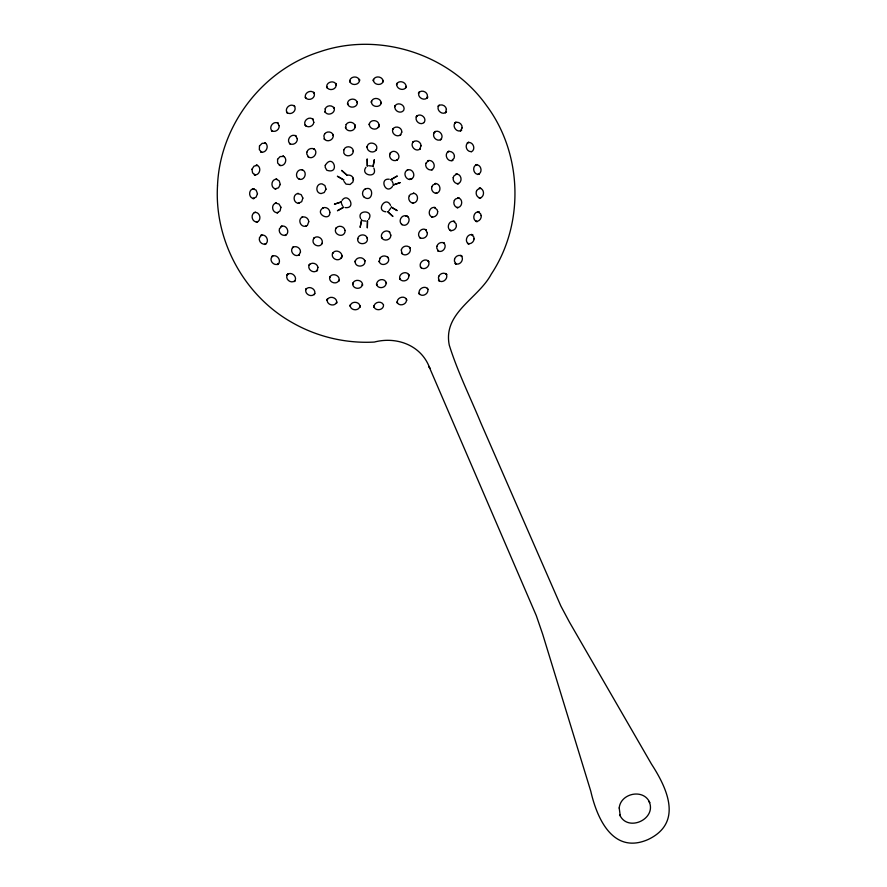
<?xml version="1.0" encoding="UTF-8"?>
<svg xmlns="http://www.w3.org/2000/svg" width="887" height="887" viewBox="0 0 887 887"><rect width="100%" height="100%" fill="white"/><g stroke="black" fill="none" stroke-linecap="round" stroke-linejoin="round"><path stroke-width="1.33" d="M396.988 83.323C395.236 88.988 404.616 92.082 406.434 86.372L405.858 87.702C407.455 82.114 398.374 79.109 396.467 84.664M353.503 179.762L353.259 178.232L352.982 181.968L350.088 184.496L346.052 184.141L344.001 181.469M383.539 304.795C383.96 310.583 374.458 311.67 373.726 305.849L373.959 307.268C373.516 302.323 380.911 300.205 383.284 304.485M403.796 110.176C405.891 104.611 396.777 101.074 394.682 106.706L395.125 105.62C393.329 110.343 400.004 114.401 403.419 110.731M341.861 256.199L342.038 255.478L341.373 258.039C344.223 252.473 335.086 248.072 332.448 253.704L332.769 252.95C330.031 258.45 338.923 262.685 341.595 257.23M378.416 127.429L379.226 124.867L378.416 127.429L378.671 126.675C376.321 131.221 368.77 128.937 369.347 123.847L369.203 124.701C369.79 118.625 379.558 119.667 378.949 125.71M367.296 165.947L367.185 158.917L367.34 165.924M314.275 294.717C317.313 289.506 308.687 284.605 305.671 289.772L306.281 288.552C303.421 293.719 311.78 298.453 314.841 293.464M424.064 122.572C427.512 117.749 419.64 111.984 416.158 116.862L416.879 115.898C413.919 119.989 419.318 125.621 423.565 122.971M390.579 208.412L388.805 210.862M373.061 166.512L374.347 159.66L373.105 166.545M365.987 167.266C359.701 175.604 378.184 178.897 373.87 168.075M368.571 219.566C375.001 209.853 356.241 209.31 360.699 218.756M392.509 186.447C385.79 195.428 378.76 177.943 389.271 179.229M342.06 200.384C348.081 191.603 356.796 208.8 345.287 207.613M343.668 207.27L337.437 210.74L343.624 207.236M471.352 151.832C476.541 149.282 472.682 140.578 467.316 142.818L468.713 142.219C464.223 144.326 466.163 151.732 471.019 151.666M411.091 179.107C416.746 176.646 412.699 167.554 407.089 170.171L407.721 169.883C401.966 172.333 406.102 181.624 411.779 178.941L409.306 179.507L409.916 179.374M365.178 189.009C362.295 190.173 361.375 195.251 364.324 197.302M365.089 189.064C374.857 184.851 372.972 203.356 364.247 197.236M477.694 174.517C483.293 173.12 481.319 163.818 475.62 164.86L477.117 164.55C471.352 165.858 473.392 175.471 479.202 174.262M255.545 212.193C249.779 213.534 251.819 222.97 257.618 221.85L256.365 222.182C262.286 220.941 260.179 211.217 254.281 212.481M368.604 165.725L371.609 166.035M365.954 221.107L362.938 220.796M406.157 215.851C401.19 214.554 397.842 221.761 402.088 224.699L401.523 224.278C407.554 228.624 412.788 217.393 405.603 215.596L407.898 216.65L407.255 216.35M302.511 169.916C296.624 168.242 293.896 177.722 299.828 179.351L299.096 179.207C305.084 181.026 307.867 171.246 301.813 169.65M385.923 211.793C375.378 210.906 385.812 195.229 390.557 205.374M391.245 207.081L397.154 210.596L391.245 207.126M387.874 211.793L392.93 216.439L387.83 211.816M420.416 266.976C424.163 271.622 431.703 265.435 427.989 260.811L428.887 261.654C425.084 256.886 417.356 263.217 421.192 267.918M385.834 281.733C383.239 277.454 375.877 280.07 376.676 285.049L376.465 283.907C377.374 289.838 387.009 288.231 386.089 282.354L386.477 283.474M428.221 289.495C425.228 284.328 416.735 289.317 419.64 294.473L418.841 293.231C421.879 298.209 430.095 293.375 427.379 288.275M293.974 105.475L294.794 106.529C290.736 102.282 283.563 108.713 287.466 113.159L286.612 112.139C290.005 115.831 296.557 111.707 294.916 107.05M391.91 180.726L393.141 183.487M342.648 206.117L341.406 203.356M346.939 175.072L341.584 170.393L347.116 175.282C349.578 174.528 352.505 175.837 353.281 178.376M406.911 300.183C405.06 294.495 395.702 297.622 397.476 303.276L396.944 301.913C398.873 307.434 407.931 304.396 406.324 298.841M367.506 220.918L367.329 227.915L367.462 220.93M360.011 305.882L360.011 307.301C360.654 301.325 350.808 300.371 350.132 306.281L350.188 304.873C349.689 310.738 359.224 311.647 360.011 305.882M401.301 250.001L401.999 253.66L401.467 252.895C404.827 257.962 412.932 252.396 409.572 247.373L410.215 248.083C407.909 244.568 402.066 245.943 401.301 250.001M357.638 238.592L357.638 239.18C358.049 234.035 365.987 233.292 367.34 238.281L367.207 237.76C369.247 244.912 356.862 246.021 357.638 238.592M251.975 169.262L252.595 172.932L255.467 175.027L254.192 174.783C260.102 176.025 262.153 166.29 256.232 165.06L257.496 165.37L254.026 166.135L251.975 169.262M481.186 215.552C481.708 218.657 478.969 221.883 475.742 221.351L477.239 221.683C471.463 220.408 473.481 210.796 479.279 211.96L477.771 211.683L480.554 213.767L481.186 215.552M357.295 101.728L357.273 102.859C356.308 96.96 346.629 98.457 347.649 104.411L347.504 103.302C348.447 109.345 358.37 107.793 357.295 101.728M217.503 185.86C214.233 240.643 244.202 295.604 292.045 322.502C316.847 336.75 345.764 343.635 374.325 342.06C396.811 336.151 421.735 345.376 429.818 368.393L428.998 366.453L536.28 615.589L542.644 634.105L590.809 791.304C597.04 818.69 613.15 854.835 648.164 839.49C683.256 822.759 667.212 788.321 651.49 764.106L569.432 622.097L560.872 606.043L480.898 423.055C470.232 397.154 457.648 371.908 449.277 345.165C442.735 312.801 478.259 298.675 491.254 274.172C524.561 223.967 522.576 153.717 486.464 105.475C450.097 54.129 379.414 31.322 319.885 51.745C262.408 69.796 219.776 125.666 217.503 185.86M317.934 267.309L317.102 270.89L317.579 269.903C314.065 274.759 306.082 269.049 309.674 264.182L309.064 265.069C311.525 261.698 317.28 263.251 317.934 267.309M453.213 177.611C452.503 180.804 455.264 184.186 458.601 183.687L457.348 183.775C463.191 182.811 461.672 173.198 455.796 174.14L457.027 173.885L453.967 175.859L453.213 177.611M389.759 154.582C388.75 158.651 393.64 162.21 397.188 159.948L396.722 160.314C402.986 156.345 394.493 147.297 390.136 153.34L390.546 152.83L389.759 154.582M280.913 207.248L280.081 210.929L276.955 212.902L277.941 212.625C271.987 213.612 270.413 203.899 276.389 202.99L275.38 203.101L278.961 203.999L280.913 207.248M355.177 261.088L355.155 261.953C355.62 256.864 363.47 256.166 364.856 261.088L364.745 260.301C366.719 267.331 354.467 268.384 355.177 261.088M325.263 165.403L325.196 167.31L326.76 170.204C340.541 175.072 332.947 152.464 325.263 165.403M344.988 230.354L345.043 231.817C343.236 239.046 331.949 233.813 336.35 227.759L336.073 228.203C338.501 224.744 344.389 226.185 344.988 230.354M306.858 152.176L306.78 154.072L308.676 157.21L308.055 156.766C313.067 160.492 319.021 152.287 313.876 148.717L314.419 149.26C311.681 147.386 307.623 148.949 306.858 152.176M427.301 232.716C427.966 236.729 423.066 239.933 419.717 237.539L420.493 238.104C415.46 234.534 421.347 226.362 426.314 230.055L425.461 229.589L427.301 232.716M619.204 807.979L620.246 815.796L619.603 814.599C627.253 832.76 657.223 819.133 649.073 801.393L649.716 802.591C643.774 788.299 620.59 793.133 619.204 807.979M297.267 138.594C297.921 142.663 292.932 145.945 289.539 143.483L290.393 144.071C285.459 140.578 291.235 132.618 296.103 136.166L295.36 135.445L297.267 138.594M279.15 125.644C279.738 129.635 274.881 132.983 271.489 130.589L272.531 131.376C267.785 127.828 273.462 120.044 278.318 123.371L277.298 122.539L279.15 125.644M436.892 246.287L436.77 248.194L438.621 251.343L437.635 250.6C442.458 254.092 448.135 246.187 443.345 242.694L444.442 243.293C441.693 241.342 437.69 243.116 436.892 246.287M352.716 283.308L352.638 284.439C353.248 278.374 363.226 279.35 362.506 285.459L362.417 284.306C361.785 290.237 352.05 289.295 352.716 283.308M454.543 259.204L454.399 261.1L456.173 264.204L454.931 263.339C459.721 266.621 465.265 258.882 460.708 255.334L461.983 256.155C459.244 254.225 455.353 256.11 454.543 259.204M314.419 93.989C315.062 98.889 307.8 101.55 305.25 97.248L305.86 98.446C302.966 93.279 311.315 88.5 314.408 93.49L313.832 92.259L314.419 93.989M437.668 211.538C438.034 214.809 434.818 217.681 431.614 216.883L432.568 217.171C426.603 215.552 429.352 205.839 435.284 207.613L434.308 207.447L437.103 209.72L437.668 211.538M359.512 79.464C360.189 85.451 350.332 86.449 349.644 80.529L349.7 81.926C349.168 76.049 358.714 75.096 359.523 80.872L359.512 79.464M446.416 109.434L445.418 112.793L446.505 111.773C442.513 116.219 435.218 109.6 439.109 105.143L438.067 106.207C440.861 103.247 446.117 105.531 446.416 109.434M327.381 299.019C325.662 304.662 334.809 307.545 336.772 302.046L336.483 303.409C338.357 297.688 328.922 294.706 327.037 300.371L327.381 299.019M286.956 275.447C285.359 280.059 291.779 284.062 295.171 280.514L294.362 281.589C298.42 277.121 291.003 270.524 286.978 274.959L287.82 273.917L286.956 275.447M431.814 186.835C430.783 190.006 433.366 193.588 436.748 193.366L435.761 193.333C441.804 192.9 441.072 183.132 435.051 183.554L436.027 183.454L432.734 185.161L431.814 186.835M302.866 198.067L301.691 201.671L298.342 203.367L299.085 203.245C292.987 203.7 292.233 193.854 298.376 193.466L297.633 193.455L301.181 194.663L302.866 198.067M371.465 101.329L371.32 102.46C371.875 96.461 381.61 97.515 381.022 103.457L381.343 102.338C380.8 108.458 370.833 107.382 371.465 101.329M454.432 156.156L454.166 158.052L451.782 160.669L452.969 160.292C447.436 162.82 443.389 153.706 448.911 151.233L447.791 151.766C450.829 150.457 454.31 152.941 454.432 156.156M259.525 237.528C258.139 241.275 262.153 245.433 265.923 243.903L264.758 244.513C270.291 242.073 266.2 233.004 260.7 235.454L261.887 234.889L259.525 237.528M279.505 228.702C278.041 232.494 282.166 236.663 285.947 235L285.06 235.554C290.725 233.104 286.601 223.923 281.002 226.484L281.955 226.096L279.505 228.702M425.96 163.263C424.485 167.111 428.731 171.313 432.534 169.561L431.603 169.849C437.103 167.355 433.122 158.418 427.589 160.902L428.476 160.503L425.96 163.263M343.868 149.803L343.801 153.019C345.808 157.786 353.58 155.99 353.292 150.823L353.325 151.3C353.259 146.222 345.52 145.002 343.868 149.803M325.185 108.846L325.285 112.416L324.864 111.429C327.336 117.029 336.517 112.948 333.922 107.371L334.188 108.425C332.459 104.688 326.627 105.065 325.185 108.846M308.765 221.695L307.456 225.22L305.893 226.318L306.536 225.897C300.959 228.414 296.912 219.422 302.534 216.949L301.835 217.26C304.94 215.896 308.665 218.335 308.765 221.695M329.942 276.578C327.735 282.199 336.905 285.636 339.056 280.059L338.845 281.168C341.129 275.447 331.727 271.91 329.576 277.62L329.942 276.578M329.853 212.315C330.197 222.182 313.898 213.468 323.323 207.724L322.879 207.902C325.984 206.516 329.753 208.933 329.853 212.315M373.46 79.442L373.227 80.839C373.926 74.996 383.45 76.038 383.051 81.848L383.339 80.451C382.752 86.438 372.917 85.363 373.46 79.442M390.823 235.144C391.123 240.233 383.483 242.029 381.499 237.317L381.798 237.893C379.592 233.237 386.089 228.646 389.748 232.272L389.371 231.829L390.823 235.144M277.564 159.327L277.642 163.075L280.237 165.559L279.272 165.248C285.004 167.499 288.597 158.086 282.809 155.968L283.718 156.445L280.126 156.578L277.564 159.327M456.406 225.542C456.461 228.757 453.135 231.452 450.019 230.321L451.173 230.82C445.507 228.669 449.044 219.344 454.709 221.539L453.501 221.207L456.029 223.679L456.406 225.542M408.807 276.09C408.996 280.979 401.556 282.92 399.549 278.33L400.059 279.416C397.576 273.883 406.678 269.748 409.118 275.358L408.452 274.349L408.807 276.09M476.452 191.226C475.31 194.209 477.35 198.012 480.71 198.078L479.18 198.034C484.956 197.834 484.934 188.332 479.157 188.155L480.687 188.144L477.45 189.607L476.452 191.226M257.474 193.621L256.11 197.136L252.784 198.599L254.081 198.555C248.172 198.455 248.149 188.798 254.059 188.676L252.762 188.665L256.099 190.117L257.474 193.621M367.151 146.654L367.041 147.231C367.783 139.802 379.68 143.406 376.232 149.992L376.465 149.504C374.126 154.116 366.508 151.777 367.151 146.654M421.026 145.812L419.673 149.204L420.449 148.639C416.058 153.041 409.051 145.767 413.53 141.51L412.843 142.153C415.792 139.27 421.137 141.754 421.026 145.812M361.663 219.965L360.166 227.183L361.663 219.965M313.444 239.113C310.871 244.646 319.908 248.792 322.303 243.149L321.926 243.748C324.054 239.08 317.557 234.545 313.931 238.182L314.464 237.594L313.444 239.113M259.481 145.945L259.337 149.67L261.709 152.309L260.523 151.777C266.033 154.205 270.08 145.113 264.537 142.685L265.701 143.273L262.142 143.317L259.481 145.945M474.068 238.913C473.935 242.062 470.576 244.635 467.538 243.437L468.935 244.047C463.568 241.597 467.516 232.605 472.959 234.966L471.54 234.412L473.824 237.04L474.068 238.913M401.789 132.085L400.281 135.279L400.791 134.624C397.043 138.084 390.712 133.36 392.996 128.781L392.531 129.569C394.715 125.023 402.177 127.074 401.789 132.085M434.065 132.895C431.714 137.274 437.579 142.408 441.482 139.159L440.429 139.802C445.008 136.033 438.888 128.438 434.275 132.23L435.218 131.453L434.065 132.895M427.445 96.495L426.957 98.169L427.8 96.971C424.829 102.16 416.313 97.193 419.196 92.015L418.398 93.246C420.948 89.033 427.955 91.727 427.445 96.495M438.943 276.023L438.411 277.853L439.497 281.257L438.455 280.181C442.458 284.405 449.487 277.975 445.773 273.551L446.86 274.593C444.575 272.132 440.384 273.163 438.943 276.023M300.482 252.074L298.753 255.334L299.462 254.536C294.806 258.339 288.574 250.733 293.309 246.963L292.499 247.628C295.748 244.989 300.915 247.983 300.482 252.074M454.355 200.462C452.847 203.367 454.643 207.358 457.991 207.746L456.75 207.525C462.648 208.123 463.646 198.444 457.747 197.823L459 197.868L455.541 198.965L454.355 200.462M280.259 184.474L278.507 187.822L274.97 188.92L275.99 188.942C269.981 188.366 270.978 178.575 276.988 179.229L275.99 179.041L279.228 180.837L280.259 184.474M336.217 85.274C335.818 90.186 328.168 91.283 326.571 86.56L326.915 87.88C325.163 82.236 334.31 79.309 336.295 84.808L335.996 83.467L336.217 85.274M409.262 195.827C407.665 198.788 409.683 202.768 413.054 203.123L412.355 202.979C418.487 203.688 419.507 193.787 413.353 193.244L414.074 193.244L410.481 194.331L409.262 195.827M326.006 189.175L324.21 192.523L321.05 193.588C314.841 193.056 315.872 183.099 322.059 183.853L324.93 185.538L326.006 189.175M462.116 127.872L460.442 130.943L461.717 130.145C456.894 133.649 451.128 125.666 455.863 122.129L454.621 122.971C457.969 120.676 462.626 124.003 462.116 127.872M313.821 122.395C313.399 126.486 307.734 128.371 305.095 125.134L305.76 125.943C301.89 121.297 309.53 115.122 313.322 119.789L312.789 118.858L313.821 122.395M271.633 257.086C269.116 261.277 274.56 266.532 278.629 263.749L277.609 264.614C282.521 261.077 276.633 253.072 271.766 256.587L272.808 255.766L271.633 257.086M346.141 124.524L345.608 128.105L345.442 127.307C346.617 132.296 354.523 131.864 355.166 126.774L355.188 127.528L355.066 124.879L355.122 125.721C354.046 121.752 348.214 120.954 346.141 124.524M379.902 258.25L379.303 261.942L379.015 261.077C380.856 268.129 392.021 262.995 387.752 257.064L388.129 257.807C386.089 255.112 381.665 255.412 379.902 258.25M324.575 134.07L323.866 135.822L324.553 139.425L324.154 138.738C326.97 143.04 334.255 139.913 333.113 134.913L333.368 135.578C332.592 131.509 326.726 130.644 324.575 134.07M397.077 176.103L390.712 179.773L397.077 176.103M341.495 201.87L334.488 204.154L341.495 201.87M400.026 182.678L393.063 185.006L400.026 182.678M343.757 179.895L337.359 176.236L343.746 179.939"/></g></svg>
